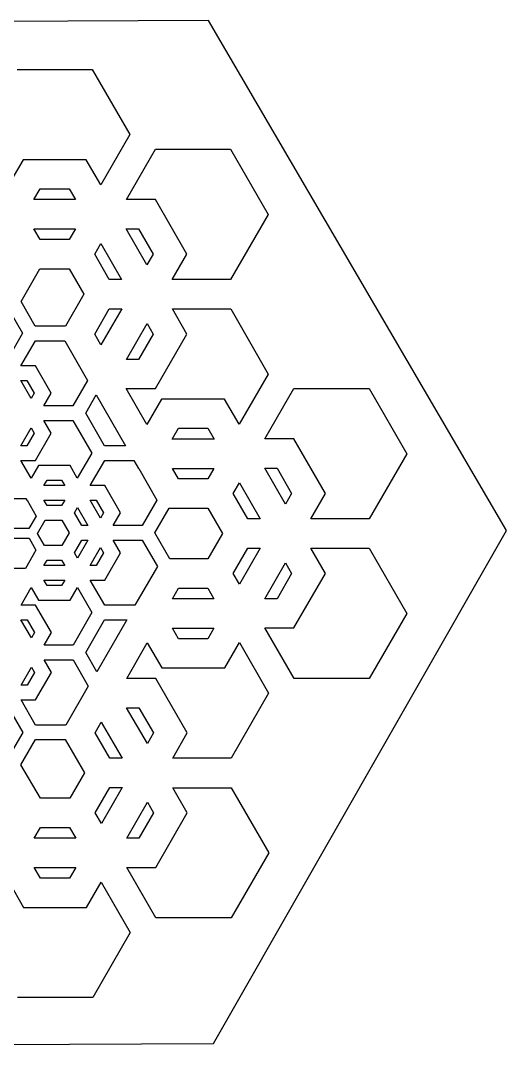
# Model space of a CAD drawing. Extents: x 129 to 1341, y 85 to 1137.
# Drawn here: x 843 to 1341, y 85 to 1137 of the extents above; entities that cross this region are included whole.
import ezdxf

# ---------------------------------------------------------------- set-up
doc = ezdxf.new("R2010")
doc.units = 0
doc.layers.add('Layer_1', color=7, linetype='CONTINUOUS')

msp = doc.modelspace()

# ---------------------------------------------------------------- linework, layer by layer
at = {"layer": 'Layer_1', "color": 1}
for p, q in [((1035.316707, 1137.135899), (429.560962, 1134.069908)), ((1340.849709, 614.069113), (1035.316707, 1137.135899)), ((1040.627106, 87.936688), (1340.849709, 614.069113)), ((434.871326, 84.870696), (1040.627106, 87.936688)), ((1040.627106, 87.936688), (1040.627106, 87.936688))]:
    msp.add_line(p, q, dxfattribs=at)
at = {"layer": 'Layer_1', "color": 5}
for p, q in [((839.101002, 1086.945146), (916.180335, 1086.945146)), ((916.180335, 1086.945146), (954.720567, 1020.192183)), ((954.720567, 1020.192183), (924.867453, 968.485191)), ((954.720567, 1020.192183), (954.720567, 1020.192183)), ((951.166084, 953.410996), (980.982332, 1005.054488)), ((980.982332, 1005.054488), (1058.062301, 1005.054488)), ((1058.062301, 1005.054488), (1096.601898, 938.301877)), ((845.318816, 994.40836), (830.383086, 968.538813)), ((909.900221, 994.40836), (845.318816, 994.40836)), ((924.867453, 968.485191), (909.900221, 994.40836)), ((856.306468, 953.439571), (862.639358, 964.408491)), ((862.639358, 964.408491), (892.579925, 964.408491)), ((892.579925, 964.408491), (898.912957, 953.439219)), ((898.912957, 953.439571), (856.306468, 953.439571)), ((898.912957, 953.439219), (898.912957, 953.439571)), ((980.930298, 953.410996), (951.166084, 953.410996)), ((1013.221, 897.480902), (980.930298, 953.410996)), ((1096.601898, 938.300819), (1058.062336, 871.548208)), ((1096.601898, 938.301877), (1096.601898, 938.300819)), ((862.639393, 912.549805), (856.352117, 923.439349)), ((856.352117, 923.439349), (898.866813, 923.439349)), ((898.866813, 923.439349), (892.579608, 912.549805)), ((898.866813, 923.439349), (898.866813, 923.439349)), ((972.29525, 886.594885), (951.040213, 923.410421)), ((951.040213, 923.410421), (963.610073, 923.410421)), ((963.610073, 923.410421), (978.580163, 897.480902)), ((892.579608, 912.549805), (862.639393, 912.549805)), ((918.699874, 897.480549), (925.034705, 908.452644)), ((925.034705, 908.452644), (946.340507, 871.55103)), ((933.669964, 871.55103), (918.699874, 897.480549)), ((978.580163, 897.480549), (972.29525, 886.594885)), ((978.580163, 897.480902), (978.580163, 897.480549)), ((998.248758, 871.548208), (1013.221, 897.480902)), ((843.205959, 849.059683), (862.542238, 882.551346)), ((862.542238, 882.551346), (892.678668, 882.551346)), ((892.678668, 882.551346), (907.734941, 856.47366)), ((946.340507, 871.55103), (933.669964, 871.55103)), ((946.340507, 871.55103), (946.340507, 871.55103)), ((1058.062336, 871.548208), (998.248758, 871.548208)), ((907.734941, 856.472955), (888.8511, 823.765163)), ((907.734941, 856.47366), (907.734941, 856.472955)), ((857.809371, 823.765163), (843.205959, 849.059683)), ((830.194421, 841.597374), (844.780089, 816.333899)), ((918.724392, 815.511221), (933.694694, 841.440388)), ((946.454454, 841.440388), (925.104167, 804.46081)), ((933.694694, 841.440388), (946.454454, 841.440388)), ((946.454454, 841.440388), (946.454454, 841.440388)), ((1013.246894, 815.510163), (998.343232, 841.324324)), ((998.343232, 841.324324), (1058.108198, 841.324324)), ((1058.108198, 841.324324), (1096.648464, 774.57136)), ((888.8511, 823.765163), (857.809371, 823.765163)), ((951.153666, 789.582055), (972.36443, 826.31998)), ((972.36443, 826.31998), (978.604963, 815.511574)), ((844.780089, 816.334252), (829.868172, 790.50598)), ((844.780089, 816.333899), (844.780089, 816.334252)), ((925.104167, 804.46081), (918.724392, 815.511221)), ((978.604963, 815.511574), (963.634661, 789.582055)), ((978.604963, 815.511574), (978.604963, 815.511574)), ((980.956262, 759.58148), (1013.246894, 815.510163)), ((842.974537, 782.900091), (857.908855, 808.767169)), ((857.908855, 808.767169), (887.977481, 808.767169)), ((887.977481, 808.767169), (911.482605, 768.053791)), ((963.634661, 789.582055), (951.153666, 789.582055)), ((853.609764, 782.900091), (842.974537, 782.900091)), ((857.940146, 782.900091), (853.609764, 782.900091)), ((874.08555, 754.935044), (857.940146, 782.900091)), ((1096.648464, 774.571713), (1066.885309, 723.020296)), ((1096.648464, 774.57136), (1096.648464, 774.571713)), ((853.609023, 749.463108), (842.965788, 767.898216)), ((842.965788, 767.898216), (849.281568, 767.898216)), ((849.281568, 767.898216), (856.767266, 754.933633)), ((911.482605, 768.052733), (896.448804, 742.013499)), ((911.482605, 768.053791), (911.482605, 768.052733)), ((972.318992, 722.903527), (951.143612, 759.58148)), ((951.143612, 759.58148), (980.956262, 759.58148)), ((1093.193465, 707.930933), (1123.010066, 759.574777)), ((1123.010066, 759.574777), (1200.090105, 759.574777)), ((1200.090105, 759.574777), (1238.629666, 692.822166)), ((856.767266, 754.93328), (853.609023, 749.463108)), ((856.767266, 754.933633), (856.767266, 754.93328)), ((866.625359, 742.013499), (874.08555, 754.935044)), ((909.465387, 734.558952), (920.207117, 753.164452)), ((920.207117, 753.164452), (950.341501, 700.970627)), ((987.345209, 748.929708), (972.318992, 722.903527)), ((1051.926578, 748.929708), (987.345209, 748.929708)), ((1066.885309, 723.020296), (1051.926578, 748.929708)), ((896.448804, 742.013499), (866.625359, 742.013499)), ((874.093382, 713.939091), (866.620773, 726.882155)), ((866.620773, 726.882155), (896.465773, 726.882155)), ((896.465773, 726.882155), (915.735871, 693.505849)), ((928.857405, 700.970627), (909.465387, 734.558952)), ((843.038601, 700.973096), (853.649451, 719.351408)), ((853.649451, 719.351408), (856.774674, 713.93768)), ((998.250628, 707.818749), (1004.665363, 718.929485)), ((1004.665363, 718.929485), (1034.605895, 718.929485)), ((1034.605895, 718.929485), (1041.020736, 707.818749)), ((856.774674, 713.938033), (849.289435, 700.973096)), ((856.774674, 713.93768), (856.774674, 713.938033)), ((857.947801, 685.974044), (874.093382, 713.939091)), ((1041.020736, 707.818749), (998.250628, 707.818749)), ((1041.020736, 707.818749), (1041.020736, 707.818749)), ((1122.957714, 707.930933), (1093.193465, 707.930933)), ((1155.24831, 652.001896), (1122.957714, 707.930933)), ((849.289435, 700.973096), (843.038601, 700.973096)), ((950.341501, 700.970627), (928.857405, 700.970627)), ((950.341501, 700.970627), (950.341501, 700.970627)), ((853.698805, 667.643005), (843.115225, 685.974044)), ((843.115225, 685.974044), (857.947801, 685.974044)), ((915.735871, 693.505496), (900.879516, 667.773533)), ((914.025604, 660.103791), (928.959922, 685.970869)), ((915.735871, 693.505849), (915.735871, 693.505496)), ((928.959922, 685.970869), (959.002266, 685.970869)), ((959.002266, 685.970869), (963.708357, 677.819233)), ((1238.629666, 692.82146), (1200.089929, 626.068496)), ((1238.629666, 692.822166), (1238.629666, 692.82146)), ((861.181574, 680.603355), (853.698805, 667.643005)), ((889.141788, 680.603355), (861.181574, 680.603355)), ((893.471959, 680.603355), (889.141788, 680.603355)), ((900.879516, 667.773533), (893.471959, 680.603355)), ((963.708357, 677.819233), (963.818953, 677.819233)), ((963.818953, 677.819233), (982.576323, 645.330869)), ((1004.665257, 667.071152), (998.460425, 677.819233)), ((998.460425, 677.819233), (1040.81115, 677.819233)), ((1040.81115, 677.819233), (1034.605789, 667.071152)), ((1040.81115, 677.819233), (1040.81115, 677.819233)), ((1114.323513, 641.115174), (1093.068123, 677.930005)), ((1093.068123, 677.930005), (1105.638195, 677.930005)), ((1105.638195, 677.930005), (1120.608249, 652.000485)), ((866.7017, 660.165527), (869.841775, 665.604302)), ((869.841775, 665.604302), (884.811865, 665.604302)), ((884.811865, 665.604302), (887.951693, 660.166233)), ((1034.605789, 667.071152), (1004.665257, 667.071152)), ((1060.728525, 651.99978), (1067.064061, 662.973285)), ((1067.064061, 662.973285), (1088.369828, 626.07026)), ((887.951693, 660.165527), (866.7017, 660.165527)), ((887.951693, 660.166233), (887.951693, 660.165527)), ((924.660619, 660.103791), (914.025604, 660.103791)), ((928.990825, 660.103791), (924.660619, 660.103791)), ((945.136265, 632.138744), (928.990825, 660.103791)), ((833.531205, 647.045721), (848.159594, 647.045721)), ((848.159594, 647.045721), (849.265764, 645.129785)), ((849.265764, 645.129785), (849.371456, 645.129785)), ((849.371456, 645.129785), (858.724653, 628.929524)), ((869.841316, 639.673724), (866.691646, 645.12908)), ((866.691646, 645.12908), (887.961394, 645.12908)), ((887.961394, 645.129785), (884.811441, 639.673724)), ((887.961394, 645.12908), (887.961394, 645.129785)), ((924.656386, 626.669983), (914.013327, 645.104033)), ((914.013327, 645.104033), (920.329037, 645.104033)), ((920.329037, 645.104033), (927.814276, 632.139449)), ((982.576323, 645.330163), (967.500012, 619.217199)), ((982.576323, 645.330869), (982.576323, 645.330163)), ((1075.699285, 626.070613), (1060.728525, 651.99978)), ((1120.608249, 652.000485), (1114.323513, 641.115174)), ((1120.608249, 652.000485), (1120.608249, 652.000485)), ((1140.275716, 626.068496), (1155.24831, 652.001896)), ((884.811441, 639.673724), (869.841316, 639.673724)), ((897.874308, 632.138391), (901.026554, 637.598333)), ((905.359547, 619.17416), (897.874308, 632.138391)), ((901.026554, 637.598333), (911.663722, 619.173808)), ((927.814276, 632.139449), (924.656386, 626.669983)), ((927.814276, 632.139449), (927.814276, 632.139449)), ((937.676073, 619.217199), (945.136265, 632.138744)), ((980.460821, 611.667402), (995.127557, 637.07093)), ((995.127557, 637.07093), (996.00481, 637.07093)), ((996.00481, 637.07093), (1034.707037, 637.07093)), ((1034.707037, 637.07093), (1049.762781, 610.993596)), ((858.724653, 628.929171), (851.357771, 616.169552)), ((858.724653, 628.929524), (858.724653, 628.929171)), ((860.008306, 611.150935), (867.815807, 624.673966)), ((867.815807, 624.673966), (884.864005, 624.673966)), ((884.864005, 624.673966), (892.392742, 611.633888)), ((1088.369828, 626.070613), (1075.699285, 626.070613)), ((1088.369828, 626.07026), (1088.369828, 626.070613)), ((1200.089929, 626.068496), (1140.275716, 626.068496)), ((851.357771, 616.169552), (833.531064, 616.169552)), ((867.236229, 598.631558), (860.008306, 611.150935)), ((892.392741, 611.633183), (884.88616, 598.631558)), ((892.392742, 611.633888), (892.392741, 611.633183)), ((911.663722, 619.17416), (905.359547, 619.17416)), ((911.663722, 619.173808), (911.663722, 619.17416)), ((967.500012, 619.217199), (937.676073, 619.217199)), ((995.865251, 584.986819), (980.460821, 611.667402)), ((1049.762781, 610.993596), (1034.747677, 584.986819)), ((1049.762781, 610.993596), (1049.762781, 610.993596)), ((833.542882, 606.112563), (851.368919, 606.112563)), ((851.368919, 606.112563), (858.448217, 593.851771)), ((897.882634, 591.143144), (905.367696, 604.107374)), ((911.668131, 604.107374), (901.03294, 585.686377)), ((905.367696, 604.107374), (911.668131, 604.107374)), ((911.668131, 604.107374), (911.668131, 604.107374)), ((945.144767, 591.142438), (937.671522, 604.085502)), ((937.671522, 604.085502), (967.516981, 604.085502)), ((967.516981, 604.085502), (982.970588, 577.319899)), ((858.448217, 593.852477), (847.700489, 575.236746)), ((858.448217, 593.851771), (858.448217, 593.852477)), ((884.88616, 598.631558), (867.236229, 598.631558)), ((901.03294, 585.686377), (897.882634, 591.143144)), ((914.019007, 578.17856), (924.663547, 596.615433)), ((927.823096, 591.142791), (920.338033, 578.17856)), ((924.663547, 596.615433), (927.823096, 591.142791)), ((927.823096, 591.142791), (927.823096, 591.142791)), ((928.999363, 563.177744), (945.144767, 591.142438)), ((1060.751279, 570.032216), (1075.721404, 595.96103)), ((1088.480988, 595.96103), (1067.130877, 558.981452)), ((1075.721404, 595.96103), (1088.480988, 595.96103)), ((1088.480988, 595.96103), (1088.480988, 595.96103)), ((1155.273358, 570.032569), (1140.37019, 595.846377)), ((1140.37019, 595.846377), (1200.13512, 595.846377)), ((1200.13512, 595.846377), (1238.675069, 529.094119)), ((866.732709, 578.201491), (869.867669, 583.631446)), ((869.867669, 583.631446), (884.838146, 583.631446)), ((884.838146, 583.631446), (887.973106, 578.201491)), ((1034.747677, 584.986819), (995.865251, 584.986819)), ((1093.182035, 544.102696), (1114.392446, 580.840269)), ((1114.392446, 580.840269), (1120.63252, 570.031863)), ((847.700489, 575.236746), (833.542705, 575.236746)), ((887.973106, 578.201491), (866.732709, 578.201491)), ((887.973106, 578.201491), (887.973106, 578.201491)), ((920.338033, 578.17856), (914.019007, 578.17856)), ((982.970588, 577.320252), (959.884105, 537.333244)), ((982.970588, 577.319899), (982.970588, 577.320252)), ((1067.130877, 558.981452), (1060.751279, 570.032216)), ((1120.63252, 570.031863), (1105.662395, 544.102696)), ((1120.63252, 570.031863), (1120.63252, 570.031863)), ((1122.982549, 514.103533), (1155.273358, 570.032569)), ((869.86788, 557.70228), (866.701171, 563.186563)), ((866.701171, 563.186563), (888.004186, 563.186563)), ((884.838005, 557.70228), (869.86788, 557.70228)), ((888.004186, 563.186563), (884.838005, 557.70228)), ((888.004186, 563.186563), (888.004186, 563.186563)), ((928.97742, 537.333244), (914.056331, 563.177744)), ((914.056331, 563.177744), (928.999363, 563.177744)), ((843.166271, 537.334655), (853.736376, 555.642763)), ((853.736376, 555.642763), (861.20701, 542.702874)), ((893.49803, 542.702874), (900.965982, 555.637824)), ((900.965982, 555.637824), (915.877088, 529.811316)), ((998.380486, 544.012738), (1004.716727, 554.987302)), ((1004.716727, 554.987302), (1034.657295, 554.987302)), ((1034.657295, 554.987302), (1040.993536, 544.012738)), ((853.801498, 537.334655), (843.166271, 537.334655)), ((858.131352, 537.334655), (853.801498, 537.334655)), ((874.276932, 509.36996), (858.131352, 537.334655)), ((861.20701, 542.702874), (893.49803, 542.702874)), ((959.884105, 537.333244), (928.97742, 537.333244)), ((1040.993536, 544.012738), (998.380486, 544.012738)), ((1040.993536, 544.012738), (1040.993536, 544.012738)), ((1105.662395, 544.102696), (1093.182035, 544.102696)), ((915.877088, 529.810963), (896.615421, 496.448769)), ((915.877088, 529.811316), (915.877088, 529.810963)), ((1238.675069, 529.09306), (1200.135155, 462.340096)), ((1238.675069, 529.094119), (1238.675069, 529.09306)), ((853.798323, 503.900494), (843.155053, 522.334544)), ((843.155053, 522.334544), (849.470975, 522.334544)), ((849.470975, 522.334544), (856.955861, 509.369608)), ((909.602476, 488.89756), (928.9063, 522.33278)), ((951.564617, 522.33278), (920.931688, 469.275002)), ((928.9063, 522.33278), (951.564617, 522.33278)), ((951.564617, 522.33278), (951.564617, 522.33278)), ((856.955861, 509.369608), (853.798323, 503.900494)), ((856.955861, 509.369608), (856.955861, 509.369608)), ((866.816741, 496.448769), (874.276932, 509.36996)), ((1004.71641, 503.128263), (998.432344, 514.012516)), ((998.432344, 514.012516), (1040.94062, 514.012516)), ((1040.94062, 514.012163), (1034.656766, 503.128263)), ((1040.94062, 514.012516), (1040.94062, 514.012163)), ((1123.055292, 462.340096), (1093.170675, 514.103533)), ((1093.170675, 514.103533), (1122.982549, 514.103533)), ((896.615421, 496.448769), (866.816741, 496.448769)), ((951.58275, 462.370788), (972.59437, 498.764049)), ((972.59437, 498.764049), (987.393963, 473.130158)), ((1034.656766, 503.128263), (1004.71641, 503.128263)), ((1051.975368, 473.130158), (1067.029277, 499.203963)), ((1067.029277, 499.203963), (1097.018775, 447.260963)), ((920.931688, 469.275002), (909.602476, 488.89756)), ((843.16031, 455.409071), (853.80485, 473.845944)), ((853.80485, 473.845944), (856.964857, 468.373302)), ((874.28614, 468.373655), (866.813072, 481.317424)), ((866.813072, 481.317424), (896.65853, 481.317424)), ((896.65853, 481.317424), (912.183293, 454.429408)), ((856.964857, 468.373302), (849.479971, 455.409071)), ((856.964857, 468.373302), (856.964857, 468.373302)), ((858.140736, 440.40896), (874.28614, 468.373655)), ((987.393963, 473.130158), (996.054198, 473.130158)), ((996.054198, 473.130158), (1051.975368, 473.130158)), ((849.479971, 455.409071), (843.16031, 455.409071)), ((912.183293, 454.428702), (889.167188, 414.563755)), ((912.183293, 454.429408), (912.183293, 454.428702)), ((981.346999, 462.370788), (951.58275, 462.370788)), ((1013.637419, 406.441046), (981.346999, 462.370788)), ((1200.135155, 462.340096), (1123.055292, 462.340096)), ((1097.018775, 447.26061), (1058.478861, 380.507646)), ((1097.018775, 447.260963), (1097.018775, 447.26061)), ((830.108696, 432.867277), (845.019448, 407.041121)), ((858.119075, 414.563755), (843.19788, 440.40896)), ((843.19788, 440.40896), (858.140736, 440.40896)), ((972.711634, 395.55503), (951.456243, 432.36986)), ((951.456243, 432.36986), (964.026139, 432.36986)), ((964.026139, 432.36986), (978.996546, 406.441046)), ((889.167188, 414.563755), (858.119075, 414.563755)), ((919.116999, 406.440341), (925.452358, 417.413494)), ((925.452358, 417.413494), (946.758443, 380.511174)), ((845.019448, 407.040769), (829.652801, 380.425096)), ((845.019448, 407.041121), (845.019448, 407.040769)), ((934.087582, 380.510469), (919.116999, 406.440341)), ((978.996546, 406.441046), (972.711634, 395.55503)), ((978.996546, 406.441046), (978.996546, 406.441046)), ((998.664648, 380.507646), (1013.637419, 406.441046)), ((843.15276, 373.807691), (858.022873, 399.563644)), ((858.022873, 399.563644), (888.446393, 399.563644)), ((888.446393, 399.563644), (908.151713, 365.432746)), ((946.758443, 380.510469), (934.087582, 380.510469)), ((946.758443, 380.511174), (946.758443, 380.510469)), ((1058.478861, 380.507646), (998.664648, 380.507646)), ((863.002825, 339.425969), (843.15276, 373.807691)), ((908.151713, 365.432746), (893.136609, 339.425969)), ((908.151713, 365.432746), (908.151713, 365.432746)), ((919.140317, 324.470308), (934.110795, 350.40018)), ((946.870556, 350.40018), (925.520268, 313.420249)), ((934.110795, 350.40018), (946.870556, 350.40018)), ((946.870556, 350.40018), (946.870556, 350.40018)), ((1013.662255, 324.471013), (998.759122, 350.284821)), ((998.759122, 350.284821), (1058.524052, 350.284821)), ((1058.524052, 350.284821), (1097.063648, 283.531858)), ((893.136609, 339.425969), (863.002825, 339.425969)), ((951.570614, 298.541141), (972.781201, 335.279066)), ((972.781201, 335.279066), (979.021452, 324.471013)), ((925.520268, 313.420249), (919.140317, 324.470308)), ((979.021452, 324.471013), (964.050975, 298.541141)), ((979.021452, 324.471013), (979.021452, 324.471013)), ((981.37127, 268.541624), (1013.662255, 324.471013)), ((856.764514, 298.443774), (863.105518, 309.426452)), ((863.105518, 309.426452), (893.045733, 309.426452)), ((893.045733, 309.426452), (899.386561, 298.44448)), ((899.386561, 298.443774), (856.764514, 298.443774)), ((899.386561, 298.44448), (899.386561, 298.443774)), ((964.050975, 298.541141), (951.570614, 298.541141)), ((1097.063648, 283.531505), (1058.523911, 216.778894)), ((1097.063648, 283.531858), (1097.063648, 283.531505)), ((863.104178, 257.568471), (856.825016, 268.44461)), ((856.825016, 268.44461), (899.323802, 268.44461)), ((899.323802, 268.443552), (893.045063, 257.568471)), ((899.323802, 268.44461), (899.323802, 268.443552)), ((981.444401, 216.778894), (951.559396, 268.541624)), ((951.559396, 268.541624), (981.37127, 268.541624)), ((830.899447, 253.348191), (845.78286, 227.568602)), ((893.045063, 257.568471), (863.104178, 257.568471)), ((910.3643, 227.568602), (925.32931, 253.488949)), ((925.32931, 253.488949), (955.23474, 201.691294)), ((845.78286, 227.568602), (854.442954, 227.568602)), ((854.442954, 227.568602), (910.3643, 227.568602)), ((1058.523911, 216.778894), (981.444401, 216.778894)), ((955.23474, 201.691294), (916.695179, 134.938683)), ((955.23474, 201.691294), (955.23474, 201.691294)), ((916.695179, 134.938683), (839.615034, 134.938683))]:
    msp.add_line(p, q, dxfattribs=at)

doc.saveas('drawing.dxf')
